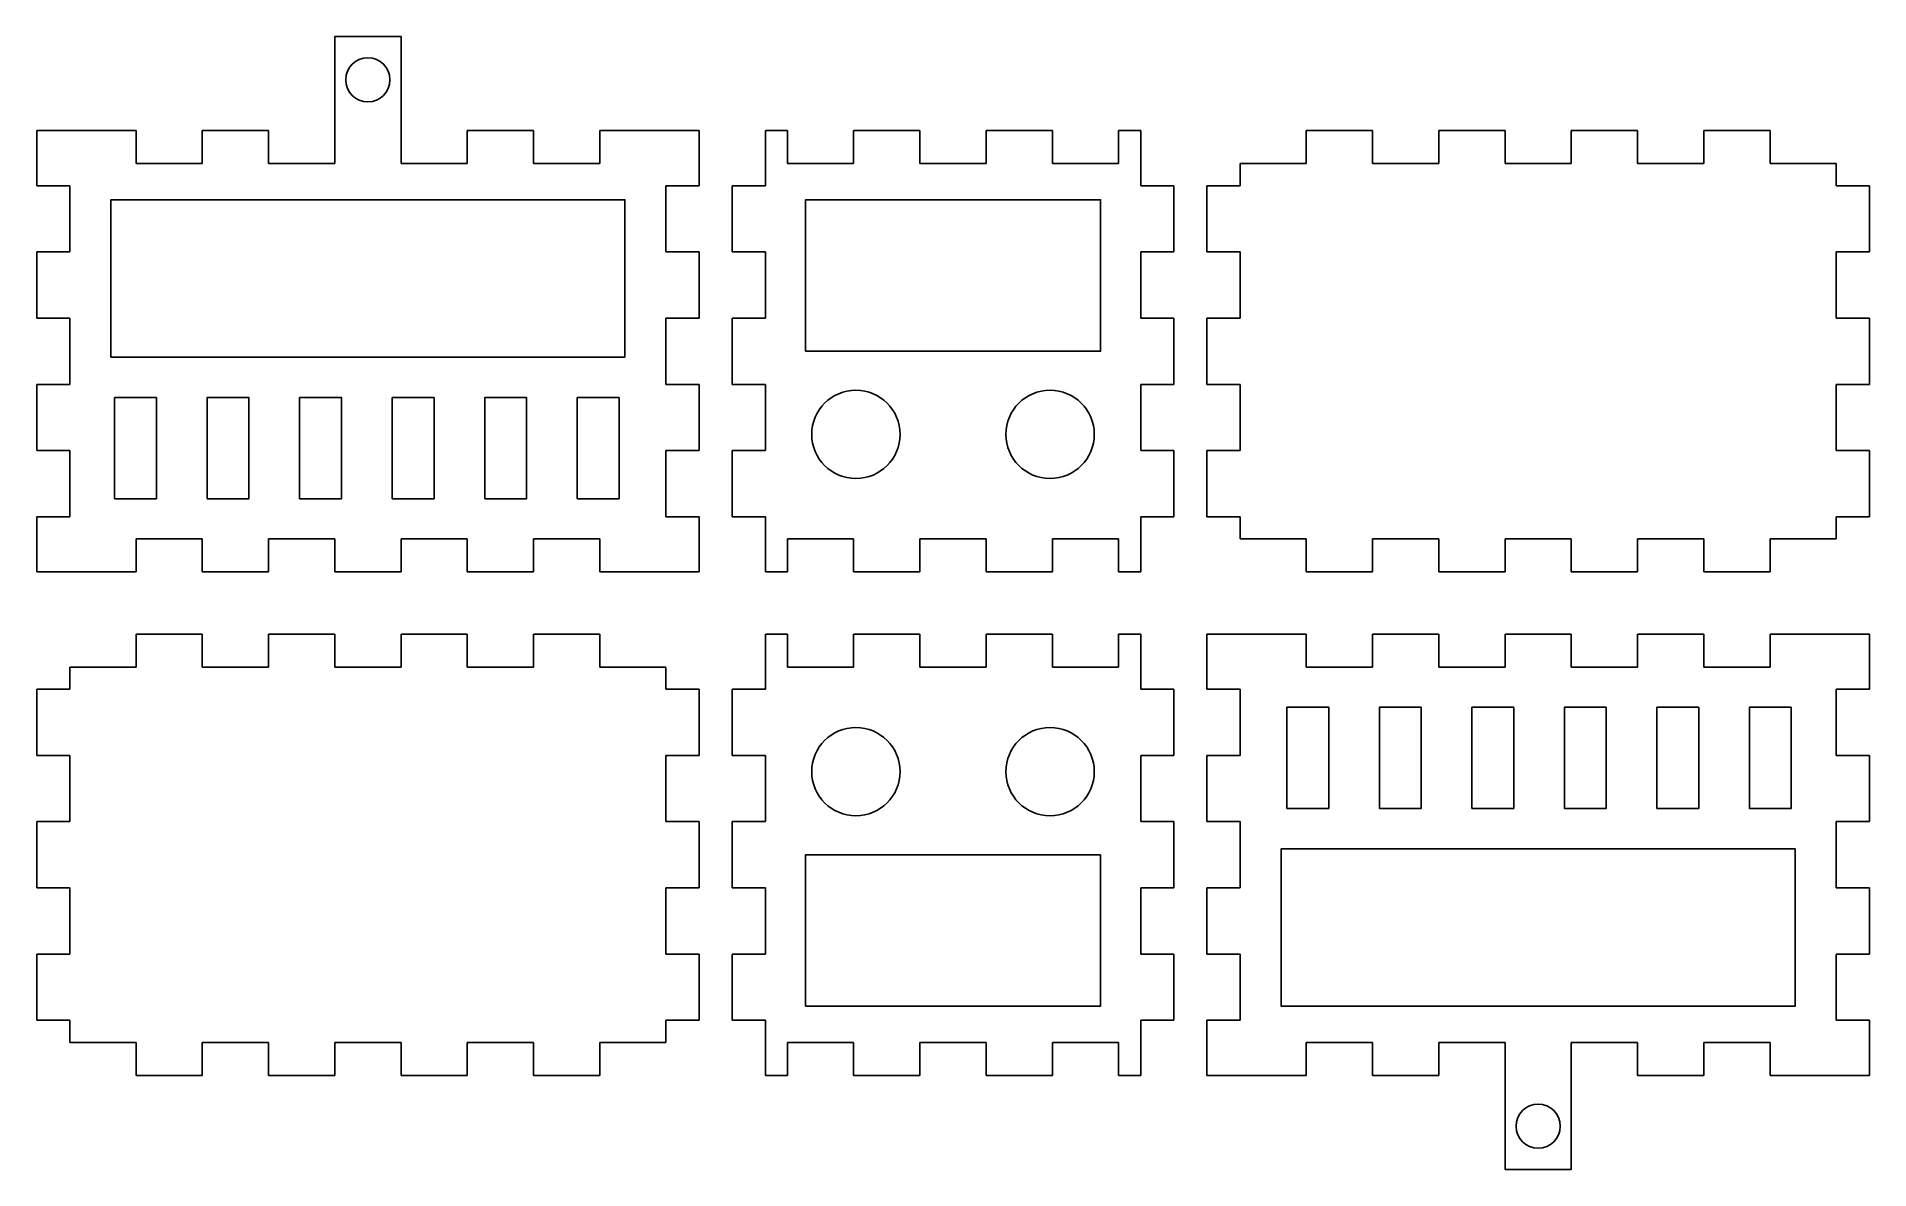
# Model space of a CAD drawing. Header units: millimetres. Extents: x 4 to 170, y 1 to 104.
import ezdxf

# ---------------------------------------------------------------- set-up
doc = ezdxf.new("R2010")
doc.units = ezdxf.units.MM
for name, color, linetype, true_color in [('back_outsideCutPath', 18, 'Continuous', 0x000000), ('bottom_outsideCutPath', 18, 'Continuous', 0x000000), ('right_outsideCutPath', 18, 'Continuous', 0x000000), ('預設值', 18, 'Continuous', 0x000000)]:
    doc.layers.add(name, color=color, linetype=linetype, true_color=true_color)

msp = doc.modelspace()

# ---------------------------------------------------------------- linework, layer by layer
at = {"layer": 'back_outsideCutPath'}
for p, q in [((7.31, 95.17), (4.31, 95.17)), ((4.31, 95.17), (4.31, 90.17)), ((7.31, 95.17), (4.31, 95.17)), ((4.31, 95.17), (4.31, 90.17)), ((13.31, 95.17), (7.31, 95.17)), ((13.31, 95.17), (7.31, 95.17)), ((13.31, 92.17), (13.31, 95.17)), ((13.31, 92.17), (13.31, 95.17)), ((19.31, 95.17), (19.31, 92.17)), ((25.31, 95.17), (19.31, 95.17)), ((19.31, 95.17), (19.31, 92.17)), ((25.31, 95.17), (19.31, 95.17)), ((25.31, 92.17), (25.31, 95.17)), ((25.31, 92.17), (25.31, 95.17)), ((31.31, 95.17), (31.31, 92.17)), ((31.31, 95.17), (31.31, 92.17)), ((37.31, 92.17), (37.31, 95.17)), ((37.31, 92.17), (37.31, 95.17)), ((43.31, 95.17), (43.31, 92.17)), ((49.31, 95.17), (43.31, 95.17)), ((43.31, 95.17), (43.31, 92.17)), ((49.31, 95.17), (43.31, 95.17)), ((49.31, 92.17), (49.31, 95.17)), ((49.31, 92.17), (49.31, 95.17)), ((55.31, 95.17), (55.31, 92.17)), ((64.31, 95.17), (55.31, 95.17)), ((55.31, 95.17), (55.31, 92.17)), ((64.31, 95.17), (55.31, 95.17)), ((64.31, 90.17), (64.31, 95.17)), ((64.31, 90.17), (64.31, 95.17)), ((19.31, 92.17), (13.31, 92.17)), ((19.31, 92.17), (13.31, 92.17)), ((31.31, 92.17), (25.31, 92.17)), ((31.31, 92.17), (25.31, 92.17)), ((43.31, 92.17), (37.31, 92.17)), ((43.31, 92.17), (37.31, 92.17)), ((55.31, 92.17), (49.31, 92.17)), ((55.31, 92.17), (49.31, 92.17)), ((4.31, 90.17), (7.31, 90.17)), ((4.31, 90.17), (7.31, 90.17)), ((7.31, 90.17), (7.31, 84.17)), ((7.31, 90.17), (7.31, 84.17)), ((61.31, 90.17), (64.31, 90.17)), ((61.31, 84.17), (61.31, 90.17)), ((61.31, 90.17), (64.31, 90.17)), ((61.31, 84.17), (61.31, 90.17)), ((4.31, 84.17), (4.31, 78.17)), ((7.31, 84.17), (4.31, 84.17)), ((4.31, 84.17), (4.31, 78.17)), ((7.31, 84.17), (4.31, 84.17)), ((64.31, 84.17), (61.31, 84.17)), ((64.31, 84.17), (61.31, 84.17)), ((64.31, 78.17), (64.31, 84.17)), ((64.31, 78.17), (64.31, 84.17)), ((4.31, 78.17), (7.31, 78.17)), ((4.31, 78.17), (7.31, 78.17)), ((7.31, 78.17), (7.31, 72.17)), ((7.31, 78.17), (7.31, 72.17)), ((61.31, 78.17), (64.31, 78.17)), ((61.31, 72.17), (61.31, 78.17)), ((61.31, 78.17), (64.31, 78.17)), ((61.31, 72.17), (61.31, 78.17)), ((4.31, 72.17), (4.31, 66.17)), ((7.31, 72.17), (4.31, 72.17)), ((4.31, 72.17), (4.31, 66.17)), ((7.31, 72.17), (4.31, 72.17)), ((64.31, 72.17), (61.31, 72.17)), ((64.31, 72.17), (61.31, 72.17)), ((64.31, 66.17), (64.31, 72.17)), ((64.31, 66.17), (64.31, 72.17)), ((4.31, 66.17), (7.31, 66.17)), ((4.31, 66.17), (7.31, 66.17)), ((7.31, 66.17), (7.31, 60.17)), ((7.31, 66.17), (7.31, 60.17)), ((61.31, 66.17), (64.31, 66.17)), ((61.31, 60.17), (61.31, 66.17)), ((61.31, 66.17), (64.31, 66.17)), ((61.31, 60.17), (61.31, 66.17)), ((4.31, 60.17), (4.31, 55.17)), ((7.31, 60.17), (4.31, 60.17)), ((4.31, 60.17), (4.31, 55.17)), ((7.31, 60.17), (4.31, 60.17)), ((64.31, 60.17), (61.31, 60.17)), ((64.31, 60.17), (61.31, 60.17)), ((64.31, 55.17), (64.31, 60.17)), ((64.31, 55.17), (64.31, 60.17)), ((13.31, 58.17), (19.31, 58.17)), ((13.31, 55.17), (13.31, 58.17)), ((13.31, 58.17), (19.31, 58.17)), ((13.31, 55.17), (13.31, 58.17)), ((19.31, 58.17), (19.31, 55.17)), ((19.31, 58.17), (19.31, 55.17)), ((25.31, 58.17), (31.31, 58.17)), ((25.31, 55.17), (25.31, 58.17)), ((25.31, 58.17), (31.31, 58.17)), ((25.31, 55.17), (25.31, 58.17)), ((31.31, 58.17), (31.31, 55.17)), ((31.31, 58.17), (31.31, 55.17)), ((37.31, 58.17), (43.31, 58.17)), ((37.31, 55.17), (37.31, 58.17)), ((37.31, 58.17), (43.31, 58.17)), ((37.31, 55.17), (37.31, 58.17)), ((43.31, 58.17), (43.31, 55.17)), ((43.31, 58.17), (43.31, 55.17)), ((49.31, 58.17), (55.31, 58.17)), ((49.31, 55.17), (49.31, 58.17)), ((49.31, 58.17), (55.31, 58.17)), ((49.31, 55.17), (49.31, 58.17)), ((55.31, 58.17), (55.31, 55.17)), ((55.31, 58.17), (55.31, 55.17)), ((4.31, 55.17), (13.31, 55.17)), ((4.31, 55.17), (13.31, 55.17)), ((19.31, 55.17), (25.31, 55.17)), ((19.31, 55.17), (25.31, 55.17)), ((31.31, 55.17), (37.31, 55.17)), ((31.31, 55.17), (37.31, 55.17)), ((43.31, 55.17), (49.31, 55.17)), ((43.31, 55.17), (49.31, 55.17)), ((55.31, 55.17), (61.31, 55.17)), ((55.31, 55.17), (61.31, 55.17)), ((61.31, 55.17), (64.31, 55.17)), ((61.31, 55.17), (64.31, 55.17)), ((110.31, 49.55), (110.31, 44.55)), ((113.31, 49.55), (110.31, 49.55)), ((110.31, 49.55), (110.31, 44.55)), ((113.31, 49.55), (110.31, 49.55)), ((119.31, 49.55), (113.31, 49.55)), ((119.31, 49.55), (113.31, 49.55)), ((119.31, 46.55), (119.31, 49.55)), ((119.31, 46.55), (119.31, 49.55)), ((125.31, 49.55), (125.31, 46.55)), ((131.31, 49.55), (125.31, 49.55)), ((125.31, 49.55), (125.31, 46.55)), ((131.31, 49.55), (125.31, 49.55)), ((131.31, 46.55), (131.31, 49.55)), ((131.31, 46.55), (131.31, 49.55)), ((137.31, 49.55), (137.31, 46.55)), ((143.31, 49.55), (137.31, 49.55)), ((137.31, 49.55), (137.31, 46.55)), ((143.31, 49.55), (137.31, 49.55)), ((143.31, 46.55), (143.31, 49.55)), ((143.31, 46.55), (143.31, 49.55)), ((149.31, 49.55), (149.31, 46.55)), ((155.31, 49.55), (149.31, 49.55)), ((149.31, 49.55), (149.31, 46.55)), ((155.31, 49.55), (149.31, 49.55)), ((155.31, 46.55), (155.31, 49.55)), ((155.31, 46.55), (155.31, 49.55)), ((161.31, 49.55), (161.31, 46.55)), ((170.31, 49.55), (161.31, 49.55)), ((161.31, 49.55), (161.31, 46.55)), ((170.31, 49.55), (161.31, 49.55)), ((170.31, 44.55), (170.31, 49.55)), ((170.31, 44.55), (170.31, 49.55)), ((125.31, 46.55), (119.31, 46.55)), ((125.31, 46.55), (119.31, 46.55)), ((137.31, 46.55), (131.31, 46.55)), ((137.31, 46.55), (131.31, 46.55)), ((149.31, 46.55), (143.31, 46.55)), ((149.31, 46.55), (143.31, 46.55)), ((161.31, 46.55), (155.31, 46.55)), ((161.31, 46.55), (155.31, 46.55)), ((110.31, 44.55), (113.31, 44.55)), ((110.31, 44.55), (113.31, 44.55)), ((113.31, 44.55), (113.31, 38.55)), ((113.31, 44.55), (113.31, 38.55)), ((167.31, 44.55), (170.31, 44.55)), ((167.31, 38.55), (167.31, 44.55)), ((167.31, 44.55), (170.31, 44.55)), ((167.31, 38.55), (167.31, 44.55)), ((110.31, 38.55), (110.31, 32.55)), ((113.31, 38.55), (110.31, 38.55)), ((110.31, 38.55), (110.31, 32.55)), ((113.31, 38.55), (110.31, 38.55)), ((170.31, 38.55), (167.31, 38.55)), ((170.31, 38.55), (167.31, 38.55)), ((170.31, 32.55), (170.31, 38.55)), ((170.31, 32.55), (170.31, 38.55)), ((110.31, 32.55), (113.31, 32.55)), ((110.31, 32.55), (113.31, 32.55)), ((113.31, 32.55), (113.31, 26.55)), ((113.31, 32.55), (113.31, 26.55)), ((167.31, 32.55), (170.31, 32.55)), ((167.31, 26.55), (167.31, 32.55)), ((167.31, 32.55), (170.31, 32.55)), ((167.31, 26.55), (167.31, 32.55)), ((110.31, 26.55), (110.31, 20.55)), ((113.31, 26.55), (110.31, 26.55)), ((110.31, 26.55), (110.31, 20.55)), ((113.31, 26.55), (110.31, 26.55)), ((170.31, 26.55), (167.31, 26.55)), ((170.31, 26.55), (167.31, 26.55)), ((170.31, 20.55), (170.31, 26.55)), ((170.31, 20.55), (170.31, 26.55)), ((110.31, 20.55), (113.31, 20.55)), ((110.31, 20.55), (113.31, 20.55)), ((113.31, 20.55), (113.31, 14.55)), ((113.31, 20.55), (113.31, 14.55)), ((167.31, 20.55), (170.31, 20.55)), ((167.31, 14.55), (167.31, 20.55)), ((167.31, 20.55), (170.31, 20.55)), ((167.31, 14.55), (167.31, 20.55)), ((110.31, 14.55), (110.31, 9.55)), ((113.31, 14.55), (110.31, 14.55)), ((110.31, 14.55), (110.31, 9.55)), ((113.31, 14.55), (110.31, 14.55)), ((170.31, 14.55), (167.31, 14.55)), ((170.31, 14.55), (167.31, 14.55)), ((170.31, 9.55), (170.31, 14.55)), ((170.31, 9.55), (170.31, 14.55)), ((119.31, 12.55), (125.31, 12.55)), ((119.31, 9.55), (119.31, 12.55)), ((119.31, 12.55), (125.31, 12.55)), ((119.31, 9.55), (119.31, 12.55)), ((125.31, 12.55), (125.31, 9.55)), ((125.31, 12.55), (125.31, 9.55)), ((131.31, 12.55), (137.31, 12.55)), ((131.31, 9.55), (131.31, 12.55)), ((131.31, 12.55), (137.31, 12.55)), ((131.31, 9.55), (131.31, 12.55)), ((137.31, 12.55), (137.31, 9.55)), ((137.31, 12.55), (137.31, 9.55)), ((143.31, 12.55), (149.31, 12.55)), ((143.31, 9.55), (143.31, 12.55)), ((143.31, 12.55), (149.31, 12.55)), ((143.31, 9.55), (143.31, 12.55)), ((149.31, 12.55), (149.31, 9.55)), ((149.31, 12.55), (149.31, 9.55)), ((155.31, 12.55), (161.31, 12.55)), ((155.31, 9.55), (155.31, 12.55)), ((155.31, 12.55), (161.31, 12.55)), ((155.31, 9.55), (155.31, 12.55)), ((161.31, 12.55), (161.31, 9.55)), ((161.31, 12.55), (161.31, 9.55)), ((110.31, 9.55), (119.31, 9.55)), ((110.31, 9.55), (119.31, 9.55)), ((125.31, 9.55), (131.31, 9.55)), ((125.31, 9.55), (131.31, 9.55)), ((149.31, 9.55), (155.31, 9.55)), ((149.31, 9.55), (155.31, 9.55)), ((161.31, 9.55), (167.31, 9.55)), ((161.31, 9.55), (167.31, 9.55)), ((167.31, 9.55), (170.31, 9.55)), ((167.31, 9.55), (170.31, 9.55))]:
    msp.add_line(p, q, dxfattribs=at)
at = {"layer": 'bottom_outsideCutPath'}
for p, q in [((119.31, 95.17), (119.31, 92.17)), ((125.31, 95.17), (119.31, 95.17)), ((119.31, 95.17), (119.31, 92.17)), ((125.31, 95.17), (119.31, 95.17)), ((125.31, 92.17), (125.31, 95.17)), ((125.31, 92.17), (125.31, 95.17)), ((131.31, 95.17), (131.31, 92.17)), ((137.31, 95.17), (131.31, 95.17)), ((131.31, 95.17), (131.31, 92.17)), ((137.31, 95.17), (131.31, 95.17)), ((137.31, 92.17), (137.31, 95.17)), ((137.31, 92.17), (137.31, 95.17)), ((143.31, 95.17), (143.31, 92.17)), ((149.31, 95.17), (143.31, 95.17)), ((143.31, 95.17), (143.31, 92.17)), ((149.31, 95.17), (143.31, 95.17)), ((149.31, 92.17), (149.31, 95.17)), ((149.31, 92.17), (149.31, 95.17)), ((155.31, 95.17), (155.31, 92.17)), ((161.31, 95.17), (155.31, 95.17)), ((155.31, 95.17), (155.31, 92.17)), ((161.31, 95.17), (155.31, 95.17)), ((161.31, 92.17), (161.31, 95.17)), ((161.31, 92.17), (161.31, 95.17)), ((119.31, 92.17), (113.31, 92.17)), ((113.31, 92.17), (113.31, 90.17)), ((119.31, 92.17), (113.31, 92.17)), ((113.31, 92.17), (113.31, 90.17)), ((131.31, 92.17), (125.31, 92.17)), ((131.31, 92.17), (125.31, 92.17)), ((143.31, 92.17), (137.31, 92.17)), ((143.31, 92.17), (137.31, 92.17)), ((155.31, 92.17), (149.31, 92.17)), ((155.31, 92.17), (149.31, 92.17)), ((167.31, 92.17), (161.31, 92.17)), ((167.31, 92.17), (161.31, 92.17)), ((167.31, 90.17), (167.31, 92.17)), ((167.31, 90.17), (167.31, 92.17)), ((110.31, 90.17), (110.31, 84.17)), ((113.31, 90.17), (110.31, 90.17)), ((110.31, 90.17), (110.31, 84.17)), ((113.31, 90.17), (110.31, 90.17)), ((170.31, 90.17), (167.31, 90.17)), ((170.31, 90.17), (167.31, 90.17)), ((170.31, 84.17), (170.31, 90.17)), ((170.31, 84.17), (170.31, 90.17)), ((110.31, 84.17), (113.31, 84.17)), ((110.31, 84.17), (113.31, 84.17)), ((113.31, 84.17), (113.31, 78.17)), ((113.31, 84.17), (113.31, 78.17)), ((167.31, 84.17), (170.31, 84.17)), ((167.31, 78.17), (167.31, 84.17)), ((167.31, 84.17), (170.31, 84.17)), ((167.31, 78.17), (167.31, 84.17)), ((110.31, 78.17), (110.31, 72.17)), ((113.31, 78.17), (110.31, 78.17)), ((110.31, 78.17), (110.31, 72.17)), ((113.31, 78.17), (110.31, 78.17)), ((170.31, 78.17), (167.31, 78.17)), ((170.31, 78.17), (167.31, 78.17)), ((170.31, 72.17), (170.31, 78.17)), ((170.31, 72.17), (170.31, 78.17)), ((110.31, 72.17), (113.31, 72.17)), ((110.31, 72.17), (113.31, 72.17)), ((113.31, 72.17), (113.31, 66.17)), ((113.31, 72.17), (113.31, 66.17)), ((167.31, 72.17), (170.31, 72.17)), ((167.31, 66.17), (167.31, 72.17)), ((167.31, 72.17), (170.31, 72.17)), ((167.31, 66.17), (167.31, 72.17)), ((110.31, 66.17), (110.31, 60.17)), ((113.31, 66.17), (110.31, 66.17)), ((110.31, 66.17), (110.31, 60.17)), ((113.31, 66.17), (110.31, 66.17)), ((170.31, 66.17), (167.31, 66.17)), ((170.31, 66.17), (167.31, 66.17)), ((170.31, 60.17), (170.31, 66.17)), ((170.31, 60.17), (170.31, 66.17)), ((110.31, 60.17), (113.31, 60.17)), ((110.31, 60.17), (113.31, 60.17)), ((113.31, 60.17), (113.31, 58.17)), ((113.31, 60.17), (113.31, 58.17)), ((167.31, 60.17), (170.31, 60.17)), ((167.31, 58.17), (167.31, 60.17)), ((167.31, 60.17), (170.31, 60.17)), ((167.31, 58.17), (167.31, 60.17)), ((113.31, 58.17), (119.31, 58.17)), ((113.31, 58.17), (119.31, 58.17)), ((119.31, 58.17), (119.31, 55.17)), ((119.31, 58.17), (119.31, 55.17)), ((125.31, 58.17), (131.31, 58.17)), ((125.31, 55.17), (125.31, 58.17)), ((125.31, 58.17), (131.31, 58.17)), ((125.31, 55.17), (125.31, 58.17)), ((131.31, 58.17), (131.31, 55.17)), ((131.31, 58.17), (131.31, 55.17)), ((137.31, 58.17), (143.31, 58.17)), ((137.31, 55.17), (137.31, 58.17)), ((137.31, 58.17), (143.31, 58.17)), ((137.31, 55.17), (137.31, 58.17)), ((143.31, 58.17), (143.31, 55.17)), ((143.31, 58.17), (143.31, 55.17)), ((149.31, 58.17), (155.31, 58.17)), ((149.31, 55.17), (149.31, 58.17)), ((149.31, 58.17), (155.31, 58.17)), ((149.31, 55.17), (149.31, 58.17)), ((155.31, 58.17), (155.31, 55.17)), ((155.31, 58.17), (155.31, 55.17)), ((161.31, 58.17), (167.31, 58.17)), ((161.31, 55.17), (161.31, 58.17)), ((161.31, 58.17), (167.31, 58.17)), ((161.31, 55.17), (161.31, 58.17)), ((119.31, 55.17), (125.31, 55.17)), ((119.31, 55.17), (125.31, 55.17)), ((131.31, 55.17), (137.31, 55.17)), ((131.31, 55.17), (137.31, 55.17)), ((143.31, 55.17), (149.31, 55.17)), ((143.31, 55.17), (149.31, 55.17)), ((155.31, 55.17), (161.31, 55.17)), ((155.31, 55.17), (161.31, 55.17)), ((13.31, 49.55), (13.31, 46.55)), ((19.31, 49.55), (13.31, 49.55)), ((13.31, 49.55), (13.31, 46.55)), ((19.31, 49.55), (13.31, 49.55)), ((19.31, 46.55), (19.31, 49.55)), ((19.31, 46.55), (19.31, 49.55)), ((25.31, 49.55), (25.31, 46.55)), ((31.31, 49.55), (25.31, 49.55)), ((25.31, 49.55), (25.31, 46.55)), ((31.31, 49.55), (25.31, 49.55)), ((31.31, 46.55), (31.31, 49.55)), ((31.31, 46.55), (31.31, 49.55)), ((37.31, 49.55), (37.31, 46.55)), ((43.31, 49.55), (37.31, 49.55)), ((37.31, 49.55), (37.31, 46.55)), ((43.31, 49.55), (37.31, 49.55)), ((43.31, 46.55), (43.31, 49.55)), ((43.31, 46.55), (43.31, 49.55)), ((49.31, 49.55), (49.31, 46.55)), ((55.31, 49.55), (49.31, 49.55)), ((49.31, 49.55), (49.31, 46.55)), ((55.31, 49.55), (49.31, 49.55)), ((55.31, 46.55), (55.31, 49.55)), ((55.31, 46.55), (55.31, 49.55)), ((7.31, 46.55), (7.31, 44.55)), ((13.31, 46.55), (7.31, 46.55)), ((7.31, 46.55), (7.31, 44.55)), ((13.31, 46.55), (7.31, 46.55)), ((25.31, 46.55), (19.31, 46.55)), ((25.31, 46.55), (19.31, 46.55)), ((37.31, 46.55), (31.31, 46.55)), ((37.31, 46.55), (31.31, 46.55)), ((49.31, 46.55), (43.31, 46.55)), ((49.31, 46.55), (43.31, 46.55)), ((61.31, 46.55), (55.31, 46.55)), ((61.31, 46.55), (55.31, 46.55)), ((61.31, 44.55), (61.31, 46.55)), ((61.31, 44.55), (61.31, 46.55)), ((4.31, 44.55), (4.31, 38.55)), ((7.31, 44.55), (4.31, 44.55)), ((4.31, 44.55), (4.31, 38.55)), ((7.31, 44.55), (4.31, 44.55)), ((64.31, 44.55), (61.31, 44.55)), ((64.31, 44.55), (61.31, 44.55)), ((64.31, 38.55), (64.31, 44.55)), ((64.31, 38.55), (64.31, 44.55)), ((4.31, 38.55), (7.31, 38.55)), ((4.31, 38.55), (7.31, 38.55)), ((7.31, 38.55), (7.31, 32.55)), ((7.31, 38.55), (7.31, 32.55)), ((61.31, 38.55), (64.31, 38.55)), ((61.31, 32.55), (61.31, 38.55)), ((61.31, 38.55), (64.31, 38.55)), ((61.31, 32.55), (61.31, 38.55)), ((4.31, 32.55), (4.31, 26.55)), ((7.31, 32.55), (4.31, 32.55)), ((4.31, 32.55), (4.31, 26.55)), ((7.31, 32.55), (4.31, 32.55)), ((64.31, 32.55), (61.31, 32.55)), ((64.31, 32.55), (61.31, 32.55)), ((64.31, 26.55), (64.31, 32.55)), ((64.31, 26.55), (64.31, 32.55)), ((4.31, 26.55), (7.31, 26.55)), ((4.31, 26.55), (7.31, 26.55)), ((7.31, 26.55), (7.31, 20.55)), ((7.31, 26.55), (7.31, 20.55)), ((61.31, 26.55), (64.31, 26.55)), ((61.31, 20.55), (61.31, 26.55)), ((61.31, 26.55), (64.31, 26.55)), ((61.31, 20.55), (61.31, 26.55)), ((4.31, 20.55), (4.31, 14.55)), ((7.31, 20.55), (4.31, 20.55)), ((4.31, 20.55), (4.31, 14.55)), ((7.31, 20.55), (4.31, 20.55)), ((64.31, 20.55), (61.31, 20.55)), ((64.31, 20.55), (61.31, 20.55)), ((64.31, 14.55), (64.31, 20.55)), ((64.31, 14.55), (64.31, 20.55)), ((4.31, 14.55), (7.31, 14.55)), ((4.31, 14.55), (7.31, 14.55)), ((7.31, 14.55), (7.31, 12.55)), ((7.31, 14.55), (7.31, 12.55)), ((61.31, 14.55), (64.31, 14.55)), ((61.31, 12.55), (61.31, 14.55)), ((61.31, 14.55), (64.31, 14.55)), ((61.31, 12.55), (61.31, 14.55)), ((7.31, 12.55), (13.31, 12.55)), ((7.31, 12.55), (13.31, 12.55)), ((13.31, 12.55), (13.31, 9.55)), ((13.31, 12.55), (13.31, 9.55)), ((19.31, 12.55), (25.31, 12.55)), ((19.31, 9.55), (19.31, 12.55)), ((19.31, 12.55), (25.31, 12.55)), ((19.31, 9.55), (19.31, 12.55)), ((25.31, 12.55), (25.31, 9.55)), ((25.31, 12.55), (25.31, 9.55)), ((31.31, 12.55), (37.31, 12.55)), ((31.31, 9.55), (31.31, 12.55)), ((31.31, 12.55), (37.31, 12.55)), ((31.31, 9.55), (31.31, 12.55)), ((37.31, 12.55), (37.31, 9.55)), ((37.31, 12.55), (37.31, 9.55)), ((43.31, 12.55), (49.31, 12.55)), ((43.31, 9.55), (43.31, 12.55)), ((43.31, 12.55), (49.31, 12.55)), ((43.31, 9.55), (43.31, 12.55)), ((49.31, 12.55), (49.31, 9.55)), ((49.31, 12.55), (49.31, 9.55)), ((55.31, 12.55), (61.31, 12.55)), ((55.31, 9.55), (55.31, 12.55)), ((55.31, 12.55), (61.31, 12.55)), ((55.31, 9.55), (55.31, 12.55)), ((13.31, 9.55), (19.31, 9.55)), ((13.31, 9.55), (19.31, 9.55)), ((25.31, 9.55), (31.31, 9.55)), ((25.31, 9.55), (31.31, 9.55)), ((37.31, 9.55), (43.31, 9.55)), ((37.31, 9.55), (43.31, 9.55)), ((49.31, 9.55), (55.31, 9.55)), ((49.31, 9.55), (55.31, 9.55))]:
    msp.add_line(p, q, dxfattribs=at)
at = {"layer": 'right_outsideCutPath'}
for p, q in [((72.31, 95.17), (70.31, 95.17)), ((70.31, 95.17), (70.31, 90.17)), ((72.31, 95.17), (70.31, 95.17)), ((70.31, 95.17), (70.31, 90.17)), ((72.31, 92.17), (72.31, 95.17)), ((72.31, 92.17), (72.31, 95.17)), ((78.31, 95.17), (78.31, 92.17)), ((84.31, 95.17), (78.31, 95.17)), ((78.31, 95.17), (78.31, 92.17)), ((84.31, 95.17), (78.31, 95.17)), ((84.31, 92.17), (84.31, 95.17)), ((84.31, 92.17), (84.31, 95.17)), ((90.31, 95.17), (90.31, 92.17)), ((96.31, 95.17), (90.31, 95.17)), ((90.31, 95.17), (90.31, 92.17)), ((96.31, 95.17), (90.31, 95.17)), ((96.31, 92.17), (96.31, 95.17)), ((96.31, 92.17), (96.31, 95.17)), ((102.31, 95.17), (102.31, 92.17)), ((104.31, 95.17), (102.31, 95.17)), ((102.31, 95.17), (102.31, 92.17)), ((104.31, 95.17), (102.31, 95.17)), ((104.31, 90.17), (104.31, 95.17)), ((104.31, 90.17), (104.31, 95.17)), ((78.31, 92.17), (72.31, 92.17)), ((78.31, 92.17), (72.31, 92.17)), ((90.31, 92.17), (84.31, 92.17)), ((90.31, 92.17), (84.31, 92.17)), ((102.31, 92.17), (96.31, 92.17)), ((102.31, 92.17), (96.31, 92.17)), ((67.31, 90.17), (67.31, 84.17)), ((70.31, 90.17), (67.31, 90.17)), ((67.31, 90.17), (67.31, 84.17)), ((70.31, 90.17), (67.31, 90.17)), ((107.31, 90.17), (104.31, 90.17)), ((107.31, 90.17), (104.31, 90.17)), ((107.31, 84.17), (107.31, 90.17)), ((107.31, 84.17), (107.31, 90.17)), ((67.31, 84.17), (70.31, 84.17)), ((67.31, 84.17), (70.31, 84.17)), ((70.31, 84.17), (70.31, 78.17)), ((70.31, 84.17), (70.31, 78.17)), ((104.31, 84.17), (107.31, 84.17)), ((104.31, 78.17), (104.31, 84.17)), ((104.31, 84.17), (107.31, 84.17)), ((104.31, 78.17), (104.31, 84.17)), ((67.31, 78.17), (67.31, 72.17)), ((70.31, 78.17), (67.31, 78.17)), ((67.31, 78.17), (67.31, 72.17)), ((70.31, 78.17), (67.31, 78.17)), ((107.31, 78.17), (104.31, 78.17)), ((107.31, 78.17), (104.31, 78.17)), ((107.31, 72.17), (107.31, 78.17)), ((107.31, 72.17), (107.31, 78.17)), ((67.31, 72.17), (70.31, 72.17)), ((67.31, 72.17), (70.31, 72.17)), ((70.31, 72.17), (70.31, 66.17)), ((70.31, 72.17), (70.31, 66.17)), ((104.31, 72.17), (107.31, 72.17)), ((104.31, 66.17), (104.31, 72.17)), ((104.31, 72.17), (107.31, 72.17)), ((104.31, 66.17), (104.31, 72.17)), ((67.31, 66.17), (67.31, 60.17)), ((70.31, 66.17), (67.31, 66.17)), ((67.31, 66.17), (67.31, 60.17)), ((70.31, 66.17), (67.31, 66.17)), ((107.31, 66.17), (104.31, 66.17)), ((107.31, 66.17), (104.31, 66.17)), ((107.31, 60.17), (107.31, 66.17)), ((107.31, 60.17), (107.31, 66.17)), ((67.31, 60.17), (70.31, 60.17)), ((67.31, 60.17), (70.31, 60.17)), ((70.31, 60.17), (70.31, 55.17)), ((70.31, 60.17), (70.31, 55.17)), ((104.31, 60.17), (107.31, 60.17)), ((104.31, 55.17), (104.31, 60.17)), ((104.31, 60.17), (107.31, 60.17)), ((104.31, 55.17), (104.31, 60.17)), ((72.31, 58.17), (78.31, 58.17)), ((72.31, 55.17), (72.31, 58.17)), ((72.31, 58.17), (78.31, 58.17)), ((72.31, 55.17), (72.31, 58.17)), ((78.31, 58.17), (78.31, 55.17)), ((78.31, 58.17), (78.31, 55.17)), ((84.31, 58.17), (90.31, 58.17)), ((84.31, 55.17), (84.31, 58.17)), ((84.31, 58.17), (90.31, 58.17)), ((84.31, 55.17), (84.31, 58.17)), ((90.31, 58.17), (90.31, 55.17)), ((90.31, 58.17), (90.31, 55.17)), ((96.31, 58.17), (102.31, 58.17)), ((96.31, 55.17), (96.31, 58.17)), ((96.31, 58.17), (102.31, 58.17)), ((96.31, 55.17), (96.31, 58.17)), ((102.31, 58.17), (102.31, 55.17)), ((102.31, 58.17), (102.31, 55.17)), ((70.31, 55.17), (72.31, 55.17)), ((70.31, 55.17), (72.31, 55.17)), ((78.31, 55.17), (84.31, 55.17)), ((78.31, 55.17), (84.31, 55.17)), ((90.31, 55.17), (96.31, 55.17)), ((90.31, 55.17), (96.31, 55.17)), ((102.31, 55.17), (104.31, 55.17)), ((102.31, 55.17), (104.31, 55.17)), ((70.31, 49.55), (70.31, 44.55)), ((72.31, 49.55), (70.31, 49.55)), ((70.31, 49.55), (70.31, 44.55)), ((72.31, 49.55), (70.31, 49.55)), ((72.31, 46.55), (72.31, 49.55)), ((72.31, 46.55), (72.31, 49.55)), ((78.31, 49.55), (78.31, 46.55)), ((84.31, 49.55), (78.31, 49.55)), ((78.31, 49.55), (78.31, 46.55)), ((84.31, 49.55), (78.31, 49.55)), ((84.31, 46.55), (84.31, 49.55)), ((84.31, 46.55), (84.31, 49.55)), ((90.31, 49.55), (90.31, 46.55)), ((96.31, 49.55), (90.31, 49.55)), ((90.31, 49.55), (90.31, 46.55)), ((96.31, 49.55), (90.31, 49.55)), ((96.31, 46.55), (96.31, 49.55)), ((96.31, 46.55), (96.31, 49.55)), ((102.31, 49.55), (102.31, 46.55)), ((104.31, 49.55), (102.31, 49.55)), ((102.31, 49.55), (102.31, 46.55)), ((104.31, 49.55), (102.31, 49.55)), ((104.31, 44.55), (104.31, 49.55)), ((104.31, 44.55), (104.31, 49.55)), ((78.31, 46.55), (72.31, 46.55)), ((78.31, 46.55), (72.31, 46.55)), ((90.31, 46.55), (84.31, 46.55)), ((90.31, 46.55), (84.31, 46.55)), ((102.31, 46.55), (96.31, 46.55)), ((102.31, 46.55), (96.31, 46.55)), ((67.31, 44.55), (67.31, 38.55)), ((70.31, 44.55), (67.31, 44.55)), ((67.31, 44.55), (67.31, 38.55)), ((70.31, 44.55), (67.31, 44.55)), ((107.31, 44.55), (104.31, 44.55)), ((107.31, 44.55), (104.31, 44.55)), ((107.31, 38.55), (107.31, 44.55)), ((107.31, 38.55), (107.31, 44.55)), ((67.31, 38.55), (70.31, 38.55)), ((67.31, 38.55), (70.31, 38.55)), ((70.31, 38.55), (70.31, 32.55)), ((70.31, 38.55), (70.31, 32.55)), ((104.31, 38.55), (107.31, 38.55)), ((104.31, 32.55), (104.31, 38.55)), ((104.31, 38.55), (107.31, 38.55)), ((104.31, 32.55), (104.31, 38.55)), ((67.31, 32.55), (67.31, 26.55)), ((70.31, 32.55), (67.31, 32.55)), ((67.31, 32.55), (67.31, 26.55)), ((70.31, 32.55), (67.31, 32.55)), ((107.31, 32.55), (104.31, 32.55)), ((107.31, 32.55), (104.31, 32.55)), ((107.31, 26.55), (107.31, 32.55)), ((107.31, 26.55), (107.31, 32.55)), ((67.31, 26.55), (70.31, 26.55)), ((67.31, 26.55), (70.31, 26.55)), ((70.31, 26.55), (70.31, 20.55)), ((70.31, 26.55), (70.31, 20.55)), ((104.31, 26.55), (107.31, 26.55)), ((104.31, 20.55), (104.31, 26.55)), ((104.31, 26.55), (107.31, 26.55)), ((104.31, 20.55), (104.31, 26.55)), ((67.31, 20.55), (67.31, 14.55)), ((70.31, 20.55), (67.31, 20.55)), ((67.31, 20.55), (67.31, 14.55)), ((70.31, 20.55), (67.31, 20.55)), ((107.31, 20.55), (104.31, 20.55)), ((107.31, 20.55), (104.31, 20.55)), ((107.31, 14.55), (107.31, 20.55)), ((107.31, 14.55), (107.31, 20.55)), ((67.31, 14.55), (70.31, 14.55)), ((67.31, 14.55), (70.31, 14.55)), ((70.31, 14.55), (70.31, 9.55)), ((70.31, 14.55), (70.31, 9.55)), ((104.31, 14.55), (107.31, 14.55)), ((104.31, 9.55), (104.31, 14.55)), ((104.31, 14.55), (107.31, 14.55)), ((104.31, 9.55), (104.31, 14.55)), ((72.31, 12.55), (78.31, 12.55)), ((72.31, 9.55), (72.31, 12.55)), ((72.31, 12.55), (78.31, 12.55)), ((72.31, 9.55), (72.31, 12.55)), ((78.31, 12.55), (78.31, 9.55)), ((78.31, 12.55), (78.31, 9.55)), ((84.31, 12.55), (90.31, 12.55)), ((84.31, 9.55), (84.31, 12.55)), ((84.31, 12.55), (90.31, 12.55)), ((84.31, 9.55), (84.31, 12.55)), ((90.31, 12.55), (90.31, 9.55)), ((90.31, 12.55), (90.31, 9.55)), ((96.31, 12.55), (102.31, 12.55)), ((96.31, 9.55), (96.31, 12.55)), ((96.31, 12.55), (102.31, 12.55)), ((96.31, 9.55), (96.31, 12.55)), ((102.31, 12.55), (102.31, 9.55)), ((102.31, 12.55), (102.31, 9.55)), ((70.31, 9.55), (72.31, 9.55)), ((70.31, 9.55), (72.31, 9.55)), ((78.31, 9.55), (84.31, 9.55)), ((78.31, 9.55), (84.31, 9.55)), ((90.31, 9.55), (96.31, 9.55)), ((90.31, 9.55), (96.31, 9.55)), ((102.31, 9.55), (104.31, 9.55)), ((102.31, 9.55), (104.31, 9.55))]:
    msp.add_line(p, q, dxfattribs=at)
at = {"layer": '預設值'}
for points in [[(37.31, 95.17), (37.31, 103.68), (31.31, 103.68), (31.31, 95.17)], [(137.31, 9.55), (137.31, 1.04), (143.31, 1.04), (143.31, 9.55)]]:
    msp.add_lwpolyline(points, dxfattribs=at)
for points in [[(11.03, 74.64), (57.59, 74.64), (57.59, 88.89), (11.03, 88.89)], [(11.03, 74.64), (57.59, 74.64), (57.59, 88.89), (11.03, 88.89)], [(73.95, 75.17), (100.67, 75.17), (100.67, 88.89), (73.95, 88.89)], [(73.95, 75.17), (100.67, 75.17), (100.67, 88.89), (73.95, 88.89)], [(11.37, 61.81), (15.16, 61.81), (15.16, 70.97), (11.37, 70.97)], [(11.37, 61.81), (15.16, 61.81), (15.16, 70.97), (11.37, 70.97)], [(19.75, 61.81), (23.54, 61.81), (23.54, 70.97), (19.75, 70.97)], [(19.75, 61.81), (23.54, 61.81), (23.54, 70.97), (19.75, 70.97)], [(28.13, 61.81), (31.92, 61.81), (31.92, 70.97), (28.13, 70.97)], [(28.13, 61.81), (31.92, 61.81), (31.92, 70.97), (28.13, 70.97)], [(36.51, 61.81), (40.3, 61.81), (40.3, 70.97), (36.51, 70.97)], [(36.51, 61.81), (40.3, 61.81), (40.3, 70.97), (36.51, 70.97)], [(44.89, 61.81), (48.68, 61.81), (48.68, 70.97), (44.89, 70.97)], [(44.89, 61.81), (48.68, 61.81), (48.68, 70.97), (44.89, 70.97)], [(53.27, 61.81), (57.06, 61.81), (57.06, 70.97), (53.27, 70.97)], [(53.27, 61.81), (57.06, 61.81), (57.06, 70.97), (53.27, 70.97)], [(121.34, 42.91), (117.55, 42.91), (117.55, 33.74), (121.34, 33.74)], [(121.34, 42.91), (117.55, 42.91), (117.55, 33.74), (121.34, 33.74)], [(129.72, 42.91), (125.93, 42.91), (125.93, 33.74), (129.72, 33.74)], [(129.72, 42.91), (125.93, 42.91), (125.93, 33.74), (129.72, 33.74)], [(138.1, 42.91), (134.31, 42.91), (134.31, 33.74), (138.1, 33.74)], [(138.1, 42.91), (134.31, 42.91), (134.31, 33.74), (138.1, 33.74)], [(146.48, 42.91), (142.69, 42.91), (142.69, 33.74), (146.48, 33.74)], [(146.48, 42.91), (142.69, 42.91), (142.69, 33.74), (146.48, 33.74)], [(154.86, 42.91), (151.07, 42.91), (151.07, 33.74), (154.86, 33.74)], [(154.86, 42.91), (151.07, 42.91), (151.07, 33.74), (154.86, 33.74)], [(163.24, 42.91), (159.45, 42.91), (159.45, 33.74), (163.24, 33.74)], [(163.24, 42.91), (159.45, 42.91), (159.45, 33.74), (163.24, 33.74)], [(163.59, 30.08), (117.03, 30.08), (117.03, 15.83), (163.59, 15.83)], [(163.59, 30.08), (117.03, 30.08), (117.03, 15.83), (163.59, 15.83)], [(100.67, 29.55), (73.95, 29.55), (73.95, 15.83), (100.67, 15.83)], [(100.67, 29.55), (73.95, 29.55), (73.95, 15.83), (100.67, 15.83)]]:
    msp.add_lwpolyline(points, close=True, dxfattribs=at)
for centre, radius in [((34.31, 99.77), 2), ((78.51, 67.64), 4), ((78.51, 67.64), 4), ((96.1, 67.64), 4), ((96.1, 67.64), 4), ((78.51, 37.08), 4), ((78.51, 37.08), 4), ((96.1, 37.08), 4), ((96.1, 37.08), 4), ((140.31, 4.95), 2)]:
    msp.add_circle(centre, radius, dxfattribs=at)

doc.saveas('drawing.dxf')
